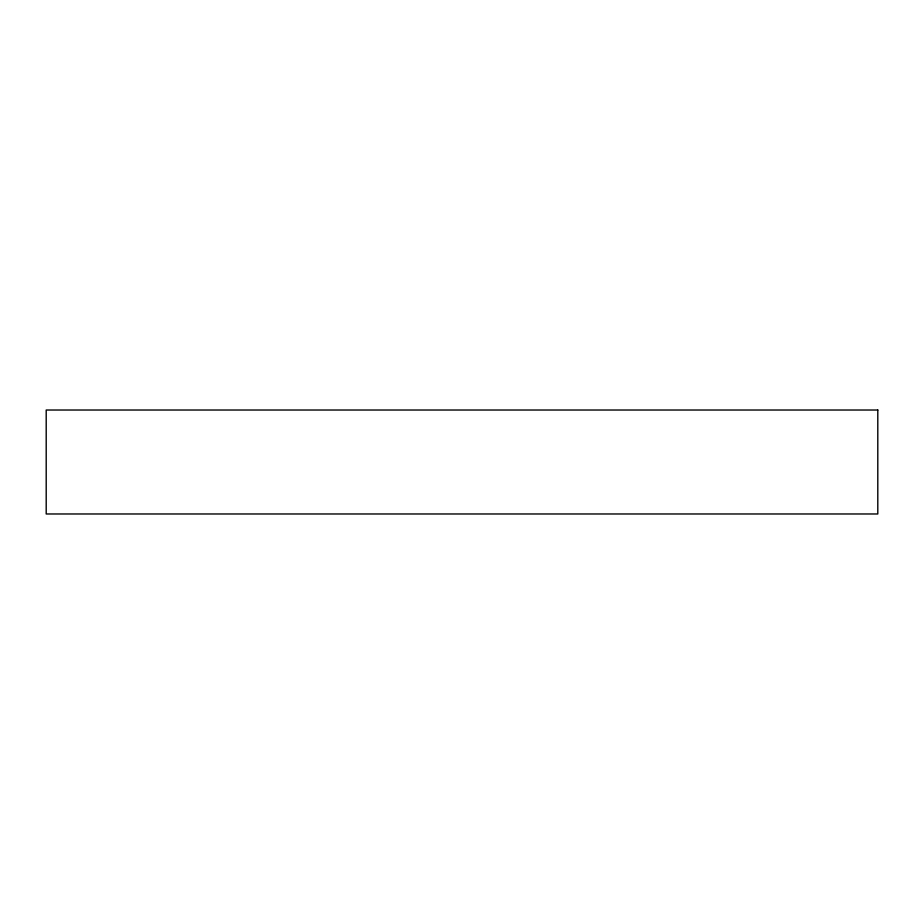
<?xml version="1.0" encoding="UTF-8"?>
<svg xmlns="http://www.w3.org/2000/svg" width="924" height="924" viewBox="0 0 924 924"><rect width="100%" height="100%" fill="white"/><g stroke="black" fill="none" stroke-linecap="round" stroke-linejoin="round"><path stroke-width="1.39" d="M877.8 410.025L46.2 410.025L46.2 513.975L877.8 513.975L877.8 410.025"/></g></svg>
